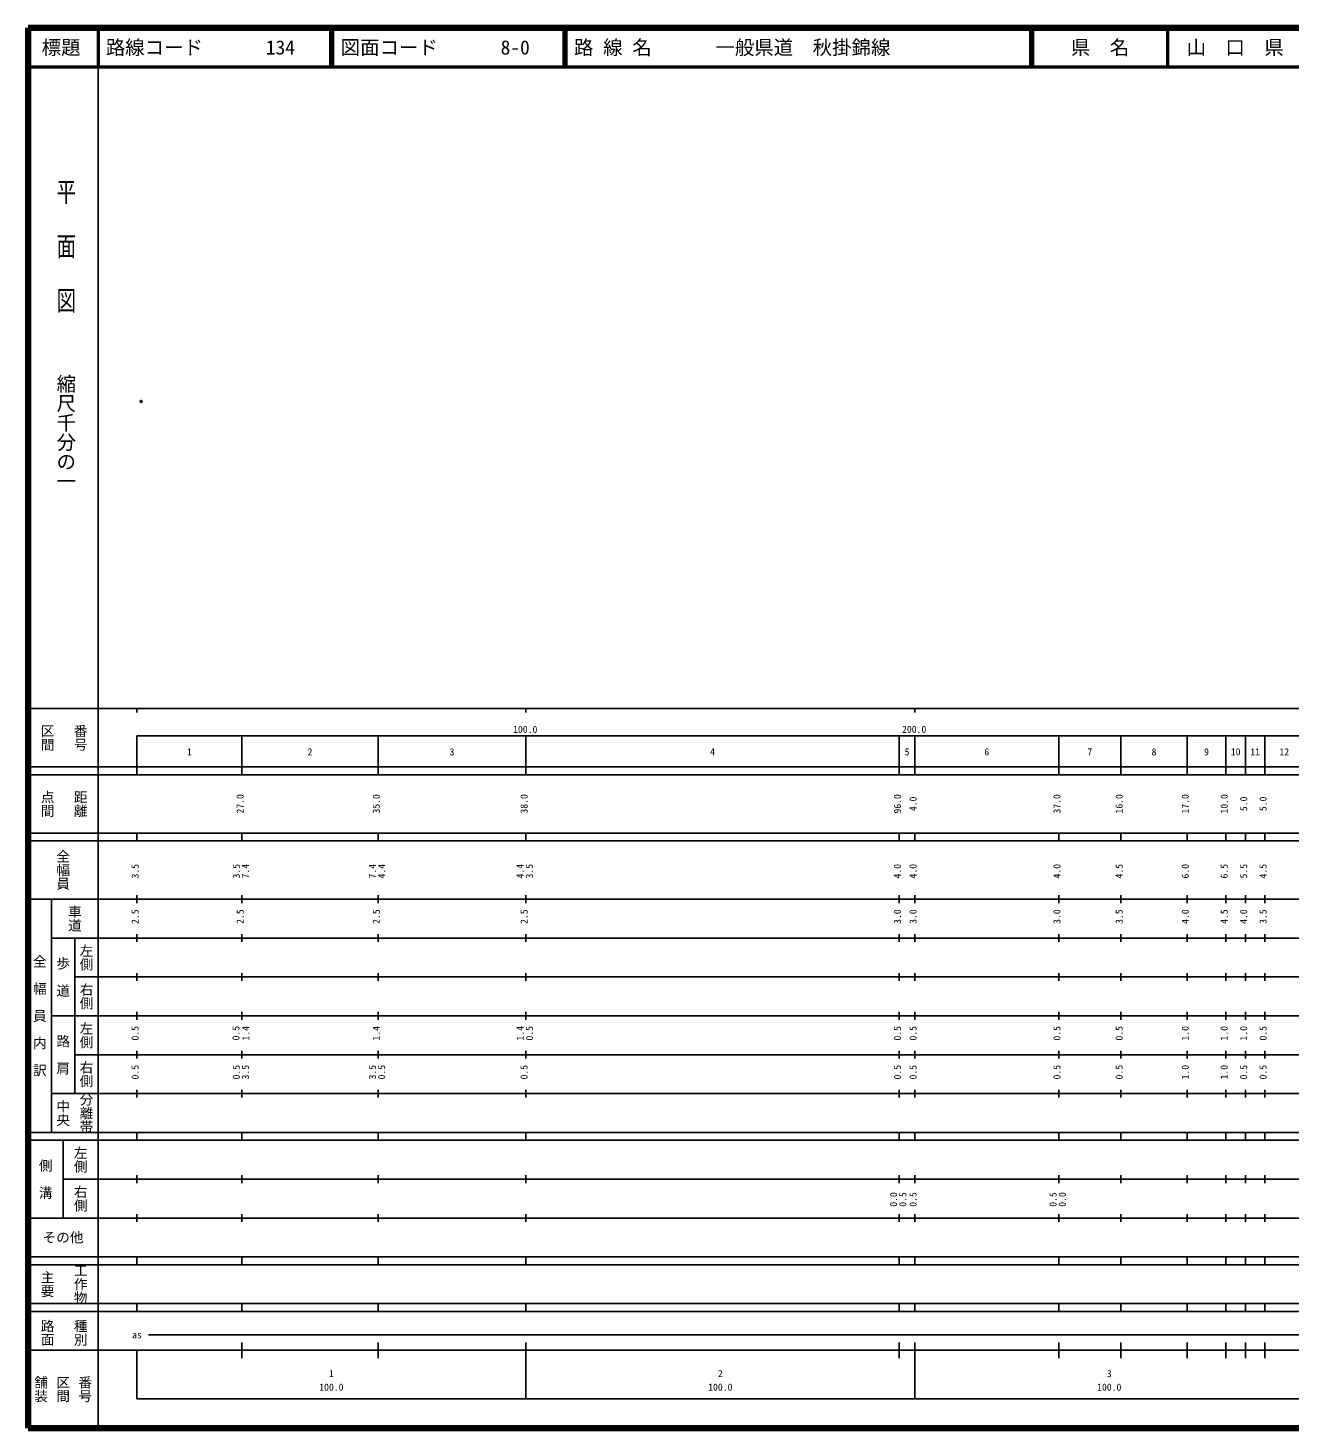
# Model space of a CAD drawing. Units: millimetres on the paper. Extents: x 40 to 680, y 20 to 380.
# Drawn here: x 40 to 364.5, y 20 to 380 of the extents above; entities that cross this region are included whole.
import ezdxf
from ezdxf.enums import TextEntityAlignment as Align

# ---------------------------------------------------------------- set-up
doc = ezdxf.new("R2010")
doc.units = ezdxf.units.MM
doc.header["$PDMODE"] = 32
doc.header["$PDSIZE"] = 0.5
doc.layers.add('M-OTRS', color=6, linetype='Continuous')
doc.layers.add('M-TTL-TXT', color=7, linetype='Continuous')
for name, color, linetype, lineweight in [('M-TTL', 2, 'Continuous', 140), ('M-TTL-BAND', 7, 'Continuous', 25), ('M-TTL-LINE', 7, 'Continuous', 50)]:
    doc.layers.add(name, color=color, linetype=linetype, lineweight=lineweight)
doc.styles.add('@ＭＳ ゴシック', font='')
doc.styles.add('ＭＳ ゴシック', font='')
doc.styles.get('@ＭＳ ゴシック').set_extended_font_data('@MS Gothic')
doc.styles.get('ＭＳ ゴシック').set_extended_font_data('MS Gothic')

msp = doc.modelspace()

# ---------------------------------------------------------------- linework, layer by layer
at = {"layer": 'M-OTRS'}
msp.add_point((69.101, 283.967), dxfattribs=at)
at = {"layer": 'M-TTL'}
for p, q in [((40, 380), (40, 20)), ((680, 380), (40, 380)), ((40, 20), (680, 20))]:
    msp.add_line(p, q, dxfattribs=at)
at = {"layer": 'M-TTL-BAND'}
for p, q in [((58, 370), (58, 20)), ((40, 205), (579, 205)), ((68, 205), (68, 204)), ((168, 205), (168, 204)), ((268, 205), (268, 204)), ((68, 198), (579, 198)), ((68, 198), (68, 188)), ((95, 188), (95, 198)), ((130, 188), (130, 198)), ((168, 188), (168, 198)), ((264, 188), (264, 198)), ((268, 188), (268, 198)), ((305, 188), (305, 198)), ((321, 188), (321, 198)), ((338, 188), (338, 198)), ((348, 188), (348, 198)), ((353, 188), (353, 198)), ((358, 188), (358, 198)), ((40, 190), (579, 190)), ((40, 188), (579, 188)), ((40, 173), (579, 173)), ((68, 171), (68, 173)), ((95, 171), (95, 173)), ((130, 171), (130, 173)), ((168, 171), (168, 173)), ((264, 171), (264, 173)), ((268, 171), (268, 173)), ((305, 171), (305, 173)), ((321, 171), (321, 173)), ((338, 171), (338, 173)), ((348, 171), (348, 173)), ((353, 171), (353, 173)), ((358, 171), (358, 173)), ((40, 171), (579, 171)), ((40, 156), (579, 156)), ((46, 96), (46, 156)), ((68, 155), (68, 157)), ((95, 155), (95, 157)), ((130, 155), (130, 157)), ((168, 155), (168, 157)), ((264, 155), (264, 157)), ((268, 155), (268, 157)), ((305, 155), (305, 157)), ((321, 155), (321, 157)), ((338, 155), (338, 157)), ((348, 155), (348, 157)), ((353, 155), (353, 157)), ((358, 155), (358, 157)), ((46, 146), (579, 146)), ((52, 146), (52, 106)), ((68, 145), (68, 147)), ((95, 145), (95, 147)), ((130, 145), (130, 147)), ((168, 145), (168, 147)), ((264, 145), (264, 147)), ((268, 145), (268, 147)), ((305, 145), (305, 147)), ((321, 145), (321, 147)), ((338, 145), (338, 147)), ((348, 145), (348, 147)), ((353, 145), (353, 147)), ((358, 145), (358, 147)), ((68, 135), (68, 137)), ((95, 135), (95, 137)), ((130, 135), (130, 137)), ((168, 135), (168, 137)), ((264, 135), (264, 137)), ((268, 135), (268, 137)), ((305, 135), (305, 137)), ((321, 135), (321, 137)), ((338, 135), (338, 137)), ((348, 135), (348, 137)), ((353, 135), (353, 137)), ((358, 135), (358, 137)), ((52, 136), (579, 136)), ((46, 126), (579, 126)), ((68, 125), (68, 127)), ((95, 125), (95, 127)), ((130, 125), (130, 127)), ((168, 125), (168, 127)), ((264, 125), (264, 127)), ((268, 125), (268, 127)), ((305, 125), (305, 127)), ((321, 125), (321, 127)), ((338, 125), (338, 127)), ((348, 125), (348, 127)), ((353, 125), (353, 127)), ((358, 125), (358, 127)), ((52, 116), (579, 116)), ((68, 115), (68, 117)), ((95, 115), (95, 117)), ((130, 115), (130, 117)), ((168, 115), (168, 117)), ((264, 115), (264, 117)), ((268, 115), (268, 117)), ((305, 115), (305, 117)), ((321, 115), (321, 117)), ((338, 115), (338, 117)), ((348, 115), (348, 117)), ((353, 115), (353, 117)), ((358, 115), (358, 117)), ((46, 106), (579, 106)), ((68, 105), (68, 107)), ((95, 105), (95, 107)), ((130, 105), (130, 107)), ((168, 105), (168, 107)), ((264, 105), (264, 107)), ((268, 105), (268, 107)), ((305, 105), (305, 107)), ((321, 105), (321, 107)), ((338, 105), (338, 107)), ((348, 105), (348, 107)), ((353, 105), (353, 107)), ((358, 105), (358, 107)), ((40, 96), (579, 96)), ((40, 94), (579, 94)), ((49, 94), (49, 74)), ((68, 94), (68, 96)), ((95, 94), (95, 96)), ((130, 94), (130, 96)), ((168, 94), (168, 96)), ((264, 94), (264, 96)), ((268, 94), (268, 96)), ((305, 94), (305, 96)), ((321, 94), (321, 96)), ((338, 94), (338, 96)), ((348, 94), (348, 96)), ((353, 94), (353, 96)), ((358, 94), (358, 96)), ((49, 84), (579, 84)), ((68, 83), (68, 85)), ((95, 83), (95, 85)), ((130, 83), (130, 85)), ((168, 83), (168, 85)), ((264, 83), (264, 85)), ((268, 83), (268, 85)), ((305, 83), (305, 85)), ((321, 83), (321, 85)), ((338, 83), (338, 85)), ((348, 83), (348, 85)), ((353, 83), (353, 85)), ((358, 83), (358, 85)), ((40, 74), (579, 74)), ((68, 73), (68, 75)), ((95, 73), (95, 75)), ((130, 73), (130, 75)), ((168, 73), (168, 75)), ((264, 73), (264, 75)), ((268, 73), (268, 75)), ((305, 73), (305, 75)), ((321, 73), (321, 75)), ((338, 73), (338, 75)), ((348, 73), (348, 75)), ((353, 73), (353, 75)), ((358, 73), (358, 75)), ((40, 64), (579, 64)), ((40, 62), (579, 62)), ((68, 62), (68, 64)), ((95, 62), (95, 64)), ((130, 62), (130, 64)), ((168, 62), (168, 64)), ((264, 62), (264, 64)), ((268, 62), (268, 64)), ((305, 62), (305, 64)), ((321, 62), (321, 64)), ((338, 62), (338, 64)), ((348, 62), (348, 64)), ((353, 62), (353, 64)), ((358, 62), (358, 64)), ((40, 52), (579, 52)), ((68, 50), (68, 52)), ((95, 50), (95, 52)), ((130, 50), (130, 52)), ((168, 50), (168, 52)), ((264, 50), (264, 52)), ((268, 50), (268, 52)), ((305, 50), (305, 52)), ((321, 50), (321, 52)), ((338, 50), (338, 52)), ((348, 50), (348, 52)), ((353, 50), (353, 52)), ((358, 50), (358, 52)), ((40, 50), (579, 50)), ((71, 44), (565, 44)), ((40, 40), (579, 40)), ((68, 40), (68, 27.5)), ((95, 38), (95, 42)), ((130, 38), (130, 42)), ((168, 27.5), (168, 42)), ((264, 38), (264, 42)), ((268, 27.5), (268, 42)), ((305, 38), (305, 42)), ((321, 38), (321, 42)), ((338, 38), (338, 42)), ((348, 38), (348, 42)), ((353, 38), (353, 42)), ((358, 38), (358, 42)), ((68, 27.5), (579, 27.5))]:
    msp.add_line(p, q, dxfattribs=at)
at = {"layer": 'M-TTL-LINE'}
for p, q in [((58, 380), (58, 370)), ((117.75, 380), (117.75, 370)), ((118.25, 380), (118.25, 370)), ((177.75, 380), (177.75, 370)), ((178.25, 380), (178.25, 370)), ((297.75, 380), (297.75, 370)), ((298.25, 380), (298.25, 370)), ((333, 380), (333, 370)), ((40, 370), (680, 370))]:
    msp.add_line(p, q, dxfattribs=at)

# ---------------------------------------------------------------- texts
at = {"layer": 'M-TTL-BAND', "style": '@ＭＳ ゴシック', "width": 1.4}
msp.add_text('平  面  図', height=3.666, rotation=270, dxfattribs=at).set_placement((49.777, 306.475), align=Align.MIDDLE_RIGHT)
at = {"layer": 'M-TTL-BAND', "style": '@ＭＳ ゴシック'}
msp.add_text('縮尺千分の一', height=3.666, rotation=270, dxfattribs=at).set_placement((49.777, 261.03), align=Align.MIDDLE_RIGHT)
for s, p in [('区間', (45, 197.5)), ('番号', (53.5, 197.5)), ('点間', (45, 180.5)), ('距離', (53.5, 180.5)), ('全幅員', (49, 163.5)), ('車道', (52, 151)), ('左側', (55, 141)), ('全\u3000幅\u3000員\u3000内\u3000訳', (43, 126)), ('歩\u3000道', (49, 136)), ('右側', (55, 131)), ('左側', (55, 121)), ('路\u3000肩', (49, 116)), ('右側', (55, 111)), ('分離帯', (55, 101)), ('中央', (49, 101)), ('左側', (53.5, 89)), ('側\u3000溝', (44.5, 84)), ('右側', (53.5, 79)), ('工作物', (53.5, 57)), ('主要', (45, 57)), ('路面', (45, 44.5)), ('種別', (53.5, 44.5)), ('舗装', (43.333, 30)), ('区間', (49, 30)), ('番号', (54.667, 30))]:
    msp.add_text(s, height=2.566, rotation=270, dxfattribs=at).set_placement(p, align=Align.MIDDLE_CENTER)
at = {"layer": 'M-TTL-BAND', "style": 'ＭＳ ゴシック'}
for s, p in [('100.0', (167.844, 198.195)), ('200.0', (267.844, 198.195)), ('1', (81.5, 192.405)), ('2', (112.5, 192.405)), ('3', (149, 192.405)), ('4', (216, 192.405)), ('5', (266, 192.405)), ('6', (286.5, 192.405)), ('7', (313, 192.405)), ('8', (329.5, 192.405)), ('9', (343, 192.405)), ('10', (350.5, 192.405)), ('11', (355.5, 192.405)), ('12', (363, 192.405)), ('as', (68, 42.5)), ('1', (118, 32.523)), ('2', (218, 32.523)), ('3', (318, 32.523)), ('100.0', (118, 29.033)), ('100.0', (218, 29.033)), ('100.0', (318, 29.033))]:
    msp.add_text(s, height=1.833, dxfattribs=at).set_placement(p, align=Align.BOTTOM_CENTER)
for s, p in [('27.0', (96, 180.5)), ('35.0', (131, 180.5)), ('38.0', (169, 180.5)), ('96.0', (265, 180.5)), ('4.0', (269, 180.5)), ('37.0', (306, 180.5)), ('16.0', (322, 180.5)), ('17.0', (339, 180.5)), ('10.0', (349, 180.5)), ('5.0', (354, 180.5)), ('5.0', (359, 180.5)), ('3.5', (69, 163.174)), ('3.5', (95, 163.174)), ('7.4', (97.37, 163.174)), ('7.4', (130, 163.174)), ('4.4', (132.37, 163.174)), ('4.4', (168, 163.174)), ('3.5', (170.37, 163.174)), ('4.0', (265, 163.174)), ('4.0', (269, 163.174)), ('4.0', (306, 163.174)), ('4.5', (322, 163.174)), ('6.0', (339, 163.174)), ('6.5', (349, 163.174)), ('5.5', (354, 163.174)), ('4.5', (359, 163.174)), ('2.5', (69, 151.5)), ('2.5', (96, 151.5)), ('2.5', (131, 151.5)), ('2.5', (169, 151.5)), ('3.0', (265, 151.5)), ('3.0', (269, 151.5)), ('3.0', (306, 151.5)), ('3.5', (322, 151.5)), ('4.0', (339, 151.5)), ('4.5', (349, 151.5)), ('4.0', (354, 151.5)), ('3.5', (359, 151.5)), ('0.5', (69, 121.5)), ('0.5', (94.915, 121.538)), ('1.4', (97.468, 121.5)), ('1.4', (131, 121.5)), ('1.4', (168, 121.5)), ('0.5', (170.37, 121.5)), ('0.5', (265, 121.5)), ('0.5', (269, 121.5)), ('0.5', (306, 121.5)), ('0.5', (322, 121.5)), ('1.0', (339, 121.5)), ('1.0', (349, 121.5)), ('1.0', (354, 121.5)), ('0.5', (359, 121.5)), ('0.5', (69, 111.5)), ('0.5', (95, 111.5)), ('3.5', (97.37, 111.5)), ('3.5', (130, 111.5)), ('0.5', (132.37, 111.5)), ('0.5', (169, 111.5)), ('0.5', (265, 111.5)), ('0.5', (269, 111.5)), ('0.5', (306, 111.5)), ('0.5', (322, 111.5)), ('1.0', (339, 111.5)), ('1.0', (349, 111.5)), ('0.5', (354, 111.5)), ('0.5', (359, 111.5)), ('0.0', (264, 78.764)), ('0.5', (266.37, 78.764)), ('0.5', (269, 78.764)), ('0.5', (305, 78.764)), ('0.0', (307.37, 78.764))]:
    msp.add_text(s, height=1.833, rotation=90, dxfattribs=at).set_placement(p, align=Align.BOTTOM_CENTER)
msp.add_text('その他', height=2.566, dxfattribs=at).set_placement((49, 69), align=Align.MIDDLE_CENTER)
at = {"layer": 'M-TTL-TXT', "style": 'ＭＳ ゴシック'}
for s, p in [('標題', (48.5, 375)), ('県\u3000名', (315.625, 375)), ('山\u3000口\u3000県', (350.375, 375))]:
    msp.add_text(s, height=3.666, dxfattribs=at).set_placement(p, align=Align.MIDDLE_CENTER)
for s, p in [('路線コード', (60, 375)), ('134', (101.142, 375)), ('図面コード', (120.38, 375)), ('8-0', (161.521, 375)), ('路 線 名', (180.38, 375)), ('一般県道\u3000秋掛錦線', (216.734, 375))]:
    msp.add_text(s, height=3.666, dxfattribs=at).set_placement(p, align=Align.MIDDLE_LEFT)

doc.saveas('drawing.dxf')
